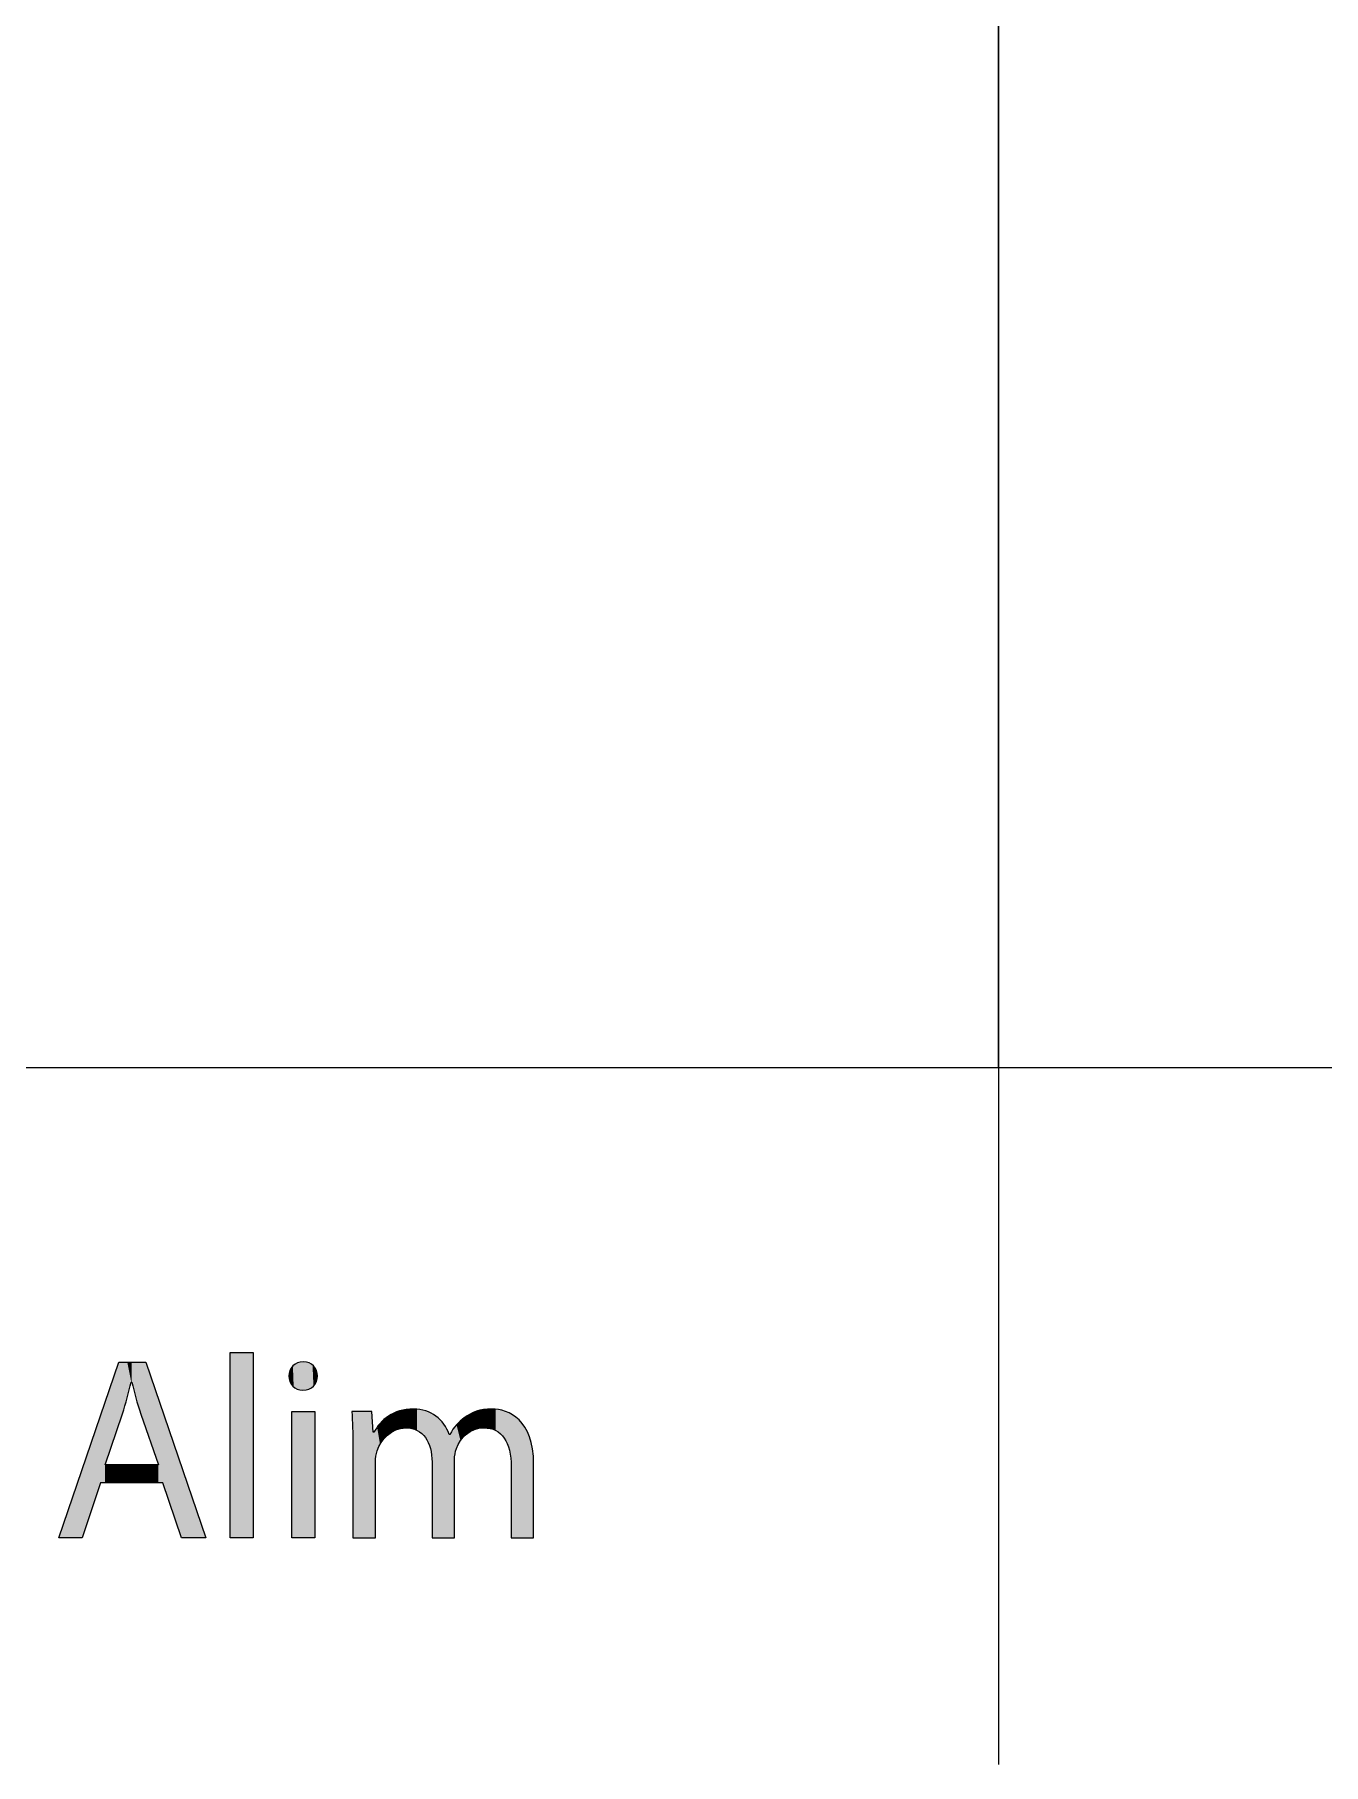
# Model space of a CAD drawing. Extents: x 0 to 360, y -268 to 0.
# Drawn here: x 175.93 to 190.73, y -180 to -160.13 of the extents above; entities that cross this region are included whole.
import ezdxf

# ---------------------------------------------------------------- set-up
doc = ezdxf.new("R2010")
doc.units = 0
doc.layers.add('LAYER_1', color=7, linetype='CONTINUOUS')

# ---------------------------------------------------------------- blocks, each defined once
blk = doc.blocks.new('*U253')
at = {"layer": 'LAYER_1', "color": 250}
for points in [[(176.897, -176.099), (176.74, -175.838), (176.897, -175.379)], [(177.046, -175.61), (177.046, -175.379), (177.093, -175.789)], [(177.093, -175.789), (177.093, -175.379), (177.151, -175.979)], [(177.151, -175.979), (177.151, -175.379), (177.208, -176.144)], [(177.208, -176.144), (177.208, -175.379), (177.352, -176.561)], [(176.687, -176.765), (176.477, -176.61), (176.687, -175.995)], [(176.74, -176.765), (176.687, -175.995), (176.74, -175.838)], [(177.403, -176.765), (177.403, -175.951), (177.619, -177.4)], [(176.477, -177.4), (176.207, -177.4), (176.477, -176.61)]]:
    blk.add_solid(points, dxfattribs=at)
at = {"layer": 'LAYER_1', "color": 250, "extrusion": (0, 0, -1)}
for points in [[(-176.897, -176.099), (-176.897, -175.379), (-176.938, -175.976)], [(-176.938, -175.976), (-176.897, -175.379), (-176.938, -175.379)], [(-176.938, -175.976), (-176.938, -175.379), (-176.994, -175.791)], [(-176.994, -175.791), (-176.938, -175.379), (-176.994, -175.379)], [(-176.994, -175.791), (-176.994, -175.379), (-177.04, -175.61)], [(-177.04, -175.61), (-176.994, -175.379), (-177.04, -175.379)], [(-177.04, -175.61), (-177.04, -175.379), (-177.046, -175.61)], [(-177.046, -175.61), (-177.04, -175.379), (-177.046, -175.379)], [(-177.093, -175.789), (-177.046, -175.379), (-177.093, -175.379)], [(-177.151, -175.979), (-177.093, -175.379), (-177.151, -175.379)], [(-177.208, -176.144), (-177.151, -175.379), (-177.208, -175.379)], [(-177.352, -176.561), (-177.208, -175.379), (-177.352, -175.801)], [(-177.352, -176.765), (-177.352, -175.801), (-177.403, -176.765)], [(-177.403, -176.765), (-177.352, -175.801), (-177.403, -175.951)], [(-176.687, -176.765), (-176.687, -175.995), (-176.74, -176.765)], [(-176.74, -176.561), (-176.74, -175.838), (-176.897, -176.099)], [(-177.619, -177.4), (-177.403, -175.951), (-177.619, -176.584)], [(-176.74, -176.765), (-176.74, -176.561), (-176.897, -176.765)], [(-176.897, -176.765), (-176.74, -176.561), (-176.897, -176.561)], [(-176.897, -176.765), (-176.897, -176.561), (-176.938, -176.765)], [(-176.938, -176.765), (-176.897, -176.561), (-176.938, -176.561)], [(-176.938, -176.765), (-176.938, -176.561), (-176.994, -176.765)], [(-176.994, -176.765), (-176.938, -176.561), (-176.994, -176.561)], [(-176.994, -176.765), (-176.994, -176.561), (-177.04, -176.765)], [(-177.04, -176.765), (-176.994, -176.561), (-177.04, -176.561)], [(-177.04, -176.765), (-177.04, -176.561), (-177.046, -176.765)], [(-177.046, -176.765), (-177.04, -176.561), (-177.046, -176.561)], [(-177.046, -176.765), (-177.046, -176.561), (-177.093, -176.765)], [(-177.093, -176.765), (-177.046, -176.561), (-177.093, -176.561)], [(-177.093, -176.765), (-177.093, -176.561), (-177.151, -176.765)], [(-177.151, -176.765), (-177.093, -176.561), (-177.151, -176.561)], [(-177.151, -176.765), (-177.151, -176.561), (-177.208, -176.765)], [(-177.208, -176.765), (-177.151, -176.561), (-177.208, -176.561)], [(-177.208, -176.765), (-177.208, -176.561), (-177.352, -176.765)], [(-177.352, -176.765), (-177.208, -176.561), (-177.352, -176.561)], [(-177.619, -177.4), (-177.619, -176.584), (-177.898, -177.4)], [(-176.477, -177.4), (-176.477, -176.61), (-176.687, -176.765)]]:
    blk.add_solid(points, dxfattribs=at)
blk = doc.blocks.new('*U254')
at = {"layer": 'LAYER_1', "color": 250, "extrusion": (0, 0, -1)}
for points in [[(-178.177, -177.4), (-178.177, -175.271), (-178.441, -177.4)], [(-178.441, -177.4), (-178.177, -175.271), (-178.441, -175.271)]]:
    blk.add_solid(points, dxfattribs=at)
blk = doc.blocks.new('*U255')
at = {"layer": 'LAYER_1', "color": 250}
for points in [[(178.918, -175.676), (178.908, -175.414), (178.918, -175.407)], [(178.921, -175.677), (178.918, -175.407), (178.921, -175.405)], [(178.918, -175.676), (178.918, -175.407), (178.921, -175.677)], [(178.931, -175.684), (178.921, -175.405), (178.931, -175.398)], [(178.921, -175.677), (178.921, -175.405), (178.931, -175.684)], [(178.934, -175.685), (178.931, -175.398), (178.934, -175.396)], [(178.931, -175.684), (178.931, -175.398), (178.934, -175.685)], [(178.945, -175.69), (178.934, -175.396), (178.945, -175.391)], [(178.934, -175.685), (178.934, -175.396), (178.945, -175.69)], [(178.949, -175.692), (178.945, -175.391), (178.949, -175.389)], [(178.945, -175.69), (178.945, -175.391), (178.949, -175.692)], [(178.96, -175.696), (178.949, -175.389), (178.96, -175.385)], [(178.949, -175.692), (178.949, -175.389), (178.96, -175.696)], [(178.965, -175.697), (178.96, -175.385), (178.965, -175.384)], [(178.96, -175.696), (178.96, -175.385), (178.965, -175.697)], [(178.976, -175.7), (178.965, -175.384), (178.976, -175.381)], [(178.965, -175.697), (178.965, -175.384), (178.976, -175.7)], [(178.981, -175.701), (178.976, -175.381), (178.981, -175.38)], [(178.976, -175.7), (178.976, -175.381), (178.981, -175.701)], [(178.993, -175.702), (178.981, -175.38), (178.993, -175.378)], [(178.981, -175.701), (178.981, -175.38), (178.993, -175.702)], [(178.999, -175.703), (178.993, -175.378), (178.999, -175.377)], [(178.993, -175.702), (178.993, -175.378), (178.999, -175.703)], [(178.999, -175.703), (178.999, -175.377), (179.011, -175.703)], [(179.011, -175.703), (178.999, -175.377), (179.011, -175.377)], [(179.017, -175.703), (179.011, -175.377), (179.017, -175.376)], [(178.852, -175.558), (178.851, -175.541), (178.852, -175.525)], [(178.854, -175.574), (178.852, -175.525), (178.854, -175.509)], [(178.852, -175.558), (178.852, -175.525), (178.852, -175.558)], [(178.852, -175.558), (178.852, -175.525), (178.852, -175.525)], [(178.852, -175.558), (178.852, -175.525), (178.854, -175.574)], [(178.858, -175.59), (178.854, -175.508), (178.858, -175.494)], [(178.854, -175.575), (178.854, -175.509), (178.854, -175.508)], [(178.854, -175.575), (178.854, -175.508), (178.858, -175.59)], [(178.854, -175.574), (178.854, -175.509), (178.854, -175.575)], [(178.863, -175.604), (178.858, -175.493), (178.863, -175.479)], [(178.858, -175.59), (178.858, -175.494), (178.858, -175.493)], [(178.858, -175.59), (178.858, -175.493), (178.863, -175.604)], [(178.858, -175.59), (178.858, -175.494), (178.858, -175.59)], [(178.869, -175.619), (178.863, -175.478), (178.869, -175.465)], [(178.863, -175.606), (178.863, -175.479), (178.863, -175.478)], [(178.863, -175.606), (178.863, -175.478), (178.869, -175.619)], [(178.863, -175.604), (178.863, -175.479), (178.863, -175.606)], [(178.87, -175.62), (178.869, -175.465), (178.87, -175.463)], [(178.869, -175.619), (178.869, -175.465), (178.87, -175.62)], [(178.877, -175.632), (178.87, -175.463), (178.877, -175.451)], [(178.87, -175.62), (178.87, -175.463), (178.877, -175.632)], [(178.878, -175.633), (178.877, -175.451), (178.878, -175.45)], [(178.877, -175.632), (178.877, -175.451), (178.878, -175.633)], [(178.885, -175.643), (178.878, -175.45), (178.885, -175.44)], [(178.878, -175.633), (178.878, -175.45), (178.885, -175.643)], [(178.887, -175.646), (178.885, -175.439), (178.887, -175.437)], [(178.885, -175.644), (178.885, -175.44), (178.885, -175.439)], [(178.885, -175.644), (178.885, -175.439), (178.887, -175.646)], [(178.885, -175.643), (178.885, -175.44), (178.885, -175.644)], [(178.895, -175.656), (178.887, -175.437), (178.895, -175.427)], [(178.887, -175.646), (178.887, -175.437), (178.895, -175.656)], [(178.897, -175.658), (178.895, -175.427), (178.897, -175.425)], [(178.895, -175.656), (178.895, -175.427), (178.897, -175.658)], [(178.906, -175.666), (178.897, -175.425), (178.906, -175.416)], [(178.897, -175.658), (178.897, -175.425), (178.906, -175.666)], [(178.908, -175.668), (178.906, -175.416), (178.908, -175.414)], [(178.906, -175.666), (178.906, -175.416), (178.908, -175.668)], [(178.908, -175.668), (178.908, -175.414), (178.918, -175.676)]]:
    blk.add_solid(points, dxfattribs=at)
at = {"layer": 'LAYER_1', "color": 250, "extrusion": (0, 0, -1)}
for points in [[(-179.011, -175.703), (-179.011, -175.377), (-179.017, -175.703)], [(-179.017, -175.703), (-179.017, -175.376), (-179.03, -175.702)], [(-179.03, -175.702), (-179.017, -175.376), (-179.03, -175.377)], [(-179.03, -175.702), (-179.03, -175.377), (-179.034, -175.702)], [(-179.034, -175.702), (-179.03, -175.377), (-179.034, -175.377)], [(-179.034, -175.702), (-179.034, -175.377), (-179.048, -175.7)], [(-179.048, -175.7), (-179.034, -175.377), (-179.048, -175.379)], [(-179.048, -175.7), (-179.048, -175.379), (-179.051, -175.699)], [(-179.051, -175.699), (-179.048, -175.379), (-179.051, -175.38)], [(-179.051, -175.699), (-179.051, -175.38), (-179.065, -175.696)], [(-179.065, -175.696), (-179.051, -175.38), (-179.065, -175.383)], [(-179.065, -175.696), (-179.065, -175.383), (-179.067, -175.695)], [(-179.067, -175.695), (-179.065, -175.383), (-179.067, -175.384)], [(-179.067, -175.695), (-179.067, -175.384), (-179.081, -175.69)], [(-179.081, -175.69), (-179.067, -175.384), (-179.081, -175.389)], [(-179.081, -175.69), (-179.081, -175.389), (-179.082, -175.69)], [(-179.082, -175.69), (-179.081, -175.389), (-179.082, -175.389)], [(-179.082, -175.69), (-179.082, -175.389), (-179.096, -175.684)], [(-179.096, -175.684), (-179.082, -175.389), (-179.096, -175.396)], [(-179.096, -175.684), (-179.096, -175.396), (-179.097, -175.683)], [(-179.097, -175.683), (-179.096, -175.396), (-179.097, -175.396)], [(-179.097, -175.683), (-179.097, -175.396), (-179.11, -175.676)], [(-179.11, -175.676), (-179.097, -175.396), (-179.11, -175.404)], [(-179.11, -175.676), (-179.11, -175.404), (-179.11, -175.675)], [(-179.11, -175.675), (-179.11, -175.404), (-179.11, -175.404)], [(-179.11, -175.675), (-179.11, -175.404), (-179.122, -175.666)], [(-179.122, -175.666), (-179.11, -175.404), (-179.122, -175.413)], [(-179.122, -175.666), (-179.122, -175.413), (-179.122, -175.666)], [(-179.122, -175.666), (-179.122, -175.413), (-179.122, -175.413)], [(-179.122, -175.666), (-179.122, -175.413), (-179.133, -175.656)], [(-179.133, -175.656), (-179.122, -175.413), (-179.133, -175.424)], [(-179.133, -175.656), (-179.133, -175.424), (-179.134, -175.656)], [(-179.134, -175.656), (-179.133, -175.424), (-179.134, -175.424)], [(-179.134, -175.656), (-179.134, -175.424), (-179.143, -175.645)], [(-179.143, -175.645), (-179.134, -175.424), (-179.143, -175.436)], [(-179.143, -175.645), (-179.143, -175.436), (-179.144, -175.644)], [(-179.144, -175.644), (-179.143, -175.436), (-179.144, -175.436)], [(-179.144, -175.644), (-179.144, -175.436), (-179.148, -175.638)], [(-179.148, -175.638), (-179.144, -175.436), (-179.148, -175.443)], [(-179.148, -175.638), (-179.148, -175.443), (-179.152, -175.633)], [(-179.152, -175.633), (-179.148, -175.443), (-179.152, -175.448)], [(-179.152, -175.633), (-179.152, -175.448), (-179.153, -175.632)], [(-179.153, -175.632), (-179.152, -175.448), (-179.153, -175.449)], [(-179.153, -175.632), (-179.153, -175.449), (-179.16, -175.619)], [(-179.16, -175.619), (-179.153, -175.449), (-179.16, -175.462)], [(-179.16, -175.619), (-179.16, -175.462), (-179.16, -175.619)], [(-179.16, -175.619), (-179.16, -175.462), (-179.16, -175.463)], [(-179.16, -175.619), (-179.16, -175.463), (-179.166, -175.605)], [(-179.166, -175.605), (-179.16, -175.463), (-179.166, -175.476)], [(-179.166, -175.605), (-179.166, -175.476), (-179.167, -175.604)], [(-179.167, -175.604), (-179.166, -175.476), (-179.167, -175.477)], [(-179.167, -175.604), (-179.167, -175.477), (-179.171, -175.59)], [(-179.171, -175.59), (-179.167, -175.477), (-179.171, -175.492)], [(-179.171, -175.59), (-179.171, -175.492), (-179.172, -175.59)], [(-179.172, -175.59), (-179.171, -175.492), (-179.172, -175.492)], [(-179.172, -175.59), (-179.172, -175.492), (-179.175, -175.574)], [(-179.175, -175.574), (-179.172, -175.492), (-179.175, -175.507)], [(-179.175, -175.574), (-179.175, -175.507), (-179.175, -175.574)], [(-179.175, -175.574), (-179.175, -175.507), (-179.175, -175.508)], [(-179.175, -175.574), (-179.175, -175.508), (-179.177, -175.558)], [(-179.177, -175.558), (-179.175, -175.508), (-179.177, -175.524)], [(-179.177, -175.558), (-179.177, -175.524), (-179.177, -175.558)], [(-179.177, -175.558), (-179.177, -175.524), (-179.177, -175.525)], [(-179.177, -175.558), (-179.177, -175.525), (-179.178, -175.541)], [(-178.885, -177.4), (-178.885, -175.949), (-178.885, -177.4)], [(-178.885, -177.4), (-178.885, -175.949), (-178.885, -175.949)], [(-178.885, -177.4), (-178.885, -175.949), (-178.887, -177.4)], [(-178.887, -177.4), (-178.885, -175.949), (-178.887, -175.949)], [(-178.887, -177.4), (-178.887, -175.949), (-178.895, -177.4)], [(-178.895, -177.4), (-178.887, -175.949), (-178.895, -175.949)], [(-178.895, -177.4), (-178.895, -175.949), (-178.897, -177.4)], [(-178.897, -177.4), (-178.895, -175.949), (-178.897, -175.949)], [(-178.897, -177.4), (-178.897, -175.949), (-178.906, -177.4)], [(-178.906, -177.4), (-178.897, -175.949), (-178.906, -175.949)], [(-178.906, -177.4), (-178.906, -175.949), (-178.908, -177.4)], [(-178.908, -177.4), (-178.906, -175.949), (-178.908, -175.949)], [(-178.908, -177.4), (-178.908, -175.949), (-178.918, -177.4)], [(-178.918, -177.4), (-178.908, -175.949), (-178.918, -175.949)], [(-178.918, -177.4), (-178.918, -175.949), (-178.921, -177.4)], [(-178.921, -177.4), (-178.918, -175.949), (-178.921, -175.949)], [(-178.921, -177.4), (-178.921, -175.949), (-178.931, -177.4)], [(-178.931, -177.4), (-178.921, -175.949), (-178.931, -175.949)], [(-178.931, -177.4), (-178.931, -175.949), (-178.934, -177.4)], [(-178.934, -177.4), (-178.931, -175.949), (-178.934, -175.949)], [(-178.934, -177.4), (-178.934, -175.949), (-178.945, -177.4)], [(-178.945, -177.4), (-178.934, -175.949), (-178.945, -175.949)], [(-178.945, -177.4), (-178.945, -175.949), (-178.949, -177.4)], [(-178.949, -177.4), (-178.945, -175.949), (-178.949, -175.949)], [(-178.949, -177.4), (-178.949, -175.949), (-178.96, -177.4)], [(-178.96, -177.4), (-178.949, -175.949), (-178.96, -175.949)], [(-178.96, -177.4), (-178.96, -175.949), (-178.965, -177.4)], [(-178.965, -177.4), (-178.96, -175.949), (-178.965, -175.949)], [(-178.965, -177.4), (-178.965, -175.949), (-178.976, -177.4)], [(-178.976, -177.4), (-178.965, -175.949), (-178.976, -175.949)], [(-178.976, -177.4), (-178.976, -175.949), (-178.981, -177.4)], [(-178.981, -177.4), (-178.976, -175.949), (-178.981, -175.949)], [(-178.981, -177.4), (-178.981, -175.949), (-178.993, -177.4)], [(-178.993, -177.4), (-178.981, -175.949), (-178.993, -175.949)], [(-178.993, -177.4), (-178.993, -175.949), (-178.999, -177.4)], [(-178.999, -177.4), (-178.993, -175.949), (-178.999, -175.949)], [(-178.999, -177.4), (-178.999, -175.949), (-179.011, -177.4)], [(-179.011, -177.4), (-178.999, -175.949), (-179.011, -175.949)], [(-179.011, -177.4), (-179.011, -175.949), (-179.017, -177.4)], [(-179.017, -177.4), (-179.011, -175.949), (-179.017, -175.949)], [(-179.017, -177.4), (-179.017, -175.949), (-179.03, -177.4)], [(-179.03, -177.4), (-179.017, -175.949), (-179.03, -175.949)], [(-179.03, -177.4), (-179.03, -175.949), (-179.034, -177.4)], [(-179.034, -177.4), (-179.03, -175.949), (-179.034, -175.949)], [(-179.034, -177.4), (-179.034, -175.949), (-179.048, -177.4)], [(-179.048, -177.4), (-179.034, -175.949), (-179.048, -175.949)], [(-179.048, -177.4), (-179.048, -175.949), (-179.051, -177.4)], [(-179.051, -177.4), (-179.048, -175.949), (-179.051, -175.949)], [(-179.051, -177.4), (-179.051, -175.949), (-179.065, -177.4)], [(-179.065, -177.4), (-179.051, -175.949), (-179.065, -175.949)], [(-179.065, -177.4), (-179.065, -175.949), (-179.067, -177.4)], [(-179.067, -177.4), (-179.065, -175.949), (-179.067, -175.949)], [(-179.067, -177.4), (-179.067, -175.949), (-179.081, -177.4)], [(-179.081, -177.4), (-179.067, -175.949), (-179.081, -175.949)], [(-179.081, -177.4), (-179.081, -175.949), (-179.082, -177.4)], [(-179.082, -177.4), (-179.081, -175.949), (-179.082, -175.949)], [(-179.082, -177.4), (-179.082, -175.949), (-179.096, -177.4)], [(-179.096, -177.4), (-179.082, -175.949), (-179.096, -175.949)], [(-179.096, -177.4), (-179.096, -175.949), (-179.097, -177.4)], [(-179.097, -177.4), (-179.096, -175.949), (-179.097, -175.949)], [(-179.097, -177.4), (-179.097, -175.949), (-179.11, -177.4)], [(-179.11, -177.4), (-179.097, -175.949), (-179.11, -175.949)], [(-179.11, -177.4), (-179.11, -175.949), (-179.11, -177.4)], [(-179.11, -177.4), (-179.11, -175.949), (-179.11, -175.949)], [(-179.11, -177.4), (-179.11, -175.949), (-179.122, -177.4)], [(-179.122, -177.4), (-179.11, -175.949), (-179.122, -175.949)], [(-179.122, -177.4), (-179.122, -175.949), (-179.122, -177.4)], [(-179.122, -177.4), (-179.122, -175.949), (-179.122, -175.949)], [(-179.122, -177.4), (-179.122, -175.949), (-179.133, -177.4)], [(-179.133, -177.4), (-179.122, -175.949), (-179.133, -175.949)], [(-179.133, -177.4), (-179.133, -175.949), (-179.134, -177.4)], [(-179.134, -177.4), (-179.133, -175.949), (-179.134, -175.949)], [(-179.134, -177.4), (-179.134, -175.949), (-179.143, -177.4)], [(-179.143, -177.4), (-179.134, -175.949), (-179.143, -175.949)], [(-179.143, -177.4), (-179.143, -175.949), (-179.144, -177.4)], [(-179.144, -177.4), (-179.143, -175.949), (-179.144, -175.949)], [(-179.144, -177.4), (-179.144, -175.949), (-179.148, -177.4)], [(-179.148, -177.4), (-179.144, -175.949), (-179.148, -175.949)]]:
    blk.add_solid(points, dxfattribs=at)
blk = doc.blocks.new('*U256')
at = {"layer": 'LAYER_1', "color": 250, "extrusion": (0, 0, -1)}
for points in [[(-179.586, -176.342), (-179.574, -175.949), (-179.586, -175.949)], [(-179.586, -177.4), (-179.586, -175.949), (-179.805, -177.4)], [(-179.805, -177.4), (-179.586, -175.949), (-179.805, -175.949)], [(-179.805, -177.4), (-179.805, -175.949), (-179.817, -177.4)], [(-179.817, -177.4), (-179.805, -175.949), (-179.817, -176.186)], [(-179.995, -176.209), (-179.995, -176.001), (-180.028, -176.184)], [(-180.028, -176.184), (-180.028, -175.982), (-180.054, -176.17)], [(-180.054, -176.17), (-180.054, -175.967), (-180.078, -176.158)], [(-180.078, -176.158), (-180.078, -175.958), (-180.122, -176.144)], [(-180.122, -176.144), (-180.122, -175.941), (-180.133, -176.141)], [(-180.133, -176.141), (-180.133, -175.939), (-180.192, -176.135)], [(-180.324, -176.164), (-180.285, -175.919), (-180.324, -175.922)], [(-180.356, -176.186), (-180.324, -175.922), (-180.356, -175.924)], [(-180.376, -176.199), (-180.356, -175.924), (-180.376, -175.929)], [(-180.419, -176.246), (-180.376, -175.929), (-180.419, -175.94)], [(-180.422, -176.252), (-180.419, -175.94), (-180.422, -175.94)], [(-180.452, -176.304), (-180.422, -175.94), (-180.452, -175.953)], [(-180.476, -176.371), (-180.452, -175.953), (-180.476, -175.963)], [(-180.483, -176.409), (-180.476, -175.963), (-180.483, -175.966)], [(-180.49, -176.447), (-180.483, -175.966), (-180.49, -175.97)], [(-180.495, -176.531), (-180.49, -175.97), (-180.495, -175.973)], [(-180.495, -177.4), (-180.495, -175.973), (-180.539, -177.4)], [(-180.539, -177.4), (-180.495, -175.973), (-180.539, -176)], [(-180.539, -177.4), (-180.539, -176), (-180.588, -177.4)], [(-180.588, -177.4), (-180.539, -176), (-180.588, -176.043)], [(-180.892, -176.206), (-180.892, -176.003), (-180.931, -176.179)], [(-180.931, -176.179), (-180.931, -175.977), (-180.934, -176.177)], [(-180.934, -176.177), (-180.934, -175.976), (-180.981, -176.154)], [(-180.981, -176.154), (-180.981, -175.955), (-181.003, -176.148)], [(-181.003, -176.148), (-181.003, -175.945), (-181.033, -176.14)], [(-181.033, -176.14), (-181.033, -175.938), (-181.086, -176.135)], [(-181.086, -176.135), (-181.086, -175.926), (-181.088, -176.135)], [(-181.226, -176.165), (-181.181, -175.919), (-181.226, -175.923)], [(-181.258, -176.187), (-181.226, -175.923), (-181.258, -175.925)], [(-181.28, -176.202), (-181.258, -175.925), (-181.28, -175.931)], [(-181.325, -176.253), (-181.28, -175.931), (-181.325, -175.943)], [(-181.339, -176.279), (-181.325, -175.943), (-181.339, -175.947)], [(-181.359, -176.316), (-181.339, -175.947), (-181.359, -175.956)], [(-181.384, -176.393), (-181.359, -175.956), (-181.384, -175.968)], [(-181.398, -176.482), (-181.384, -175.968), (-181.398, -175.975)], [(-181.403, -176.582), (-181.398, -175.975), (-181.403, -175.978)], [(-181.403, -177.4), (-181.403, -175.978), (-181.419, -177.4)], [(-181.419, -177.4), (-181.403, -175.978), (-181.419, -175.985)], [(-181.419, -177.4), (-181.419, -175.985), (-181.495, -177.4)], [(-181.495, -177.4), (-181.419, -175.985), (-181.495, -176.045)], [(-179.817, -177.4), (-179.817, -176.186), (-179.826, -177.4)], [(-179.826, -177.4), (-179.817, -176.186), (-179.826, -176.186)], [(-179.826, -177.4), (-179.826, -176.186), (-179.844, -177.4)], [(-179.844, -176.528), (-179.844, -176.16), (-179.849, -176.46)], [(-179.849, -176.46), (-179.849, -176.154), (-179.865, -176.399)], [(-179.865, -176.399), (-179.865, -176.131), (-179.898, -176.33)], [(-179.898, -176.33), (-179.898, -176.086), (-179.911, -176.302)], [(-179.911, -176.302), (-179.911, -176.073), (-179.943, -176.265)], [(-179.943, -176.265), (-179.943, -176.041), (-179.983, -176.217)], [(-179.983, -176.217), (-179.983, -176.01), (-179.995, -176.209)], [(-180.588, -177.4), (-180.588, -176.043), (-180.63, -177.4)], [(-180.63, -177.4), (-180.588, -176.043), (-180.63, -176.092)], [(-180.63, -177.4), (-180.63, -176.092), (-180.665, -177.4)], [(-180.665, -177.4), (-180.63, -176.092), (-180.665, -176.148)], [(-180.665, -177.4), (-180.665, -176.148), (-180.693, -177.4)], [(-180.693, -177.4), (-180.665, -176.148), (-180.693, -176.21)], [(-180.753, -176.504), (-180.753, -176.133), (-180.759, -176.434)], [(-180.759, -176.434), (-180.759, -176.125), (-180.774, -176.372)], [(-180.774, -176.372), (-180.774, -176.103), (-180.776, -176.369)], [(-180.776, -176.369), (-180.776, -176.101), (-180.822, -176.282)], [(-180.822, -176.282), (-180.822, -176.059), (-180.864, -176.236)], [(-180.864, -176.236), (-180.864, -176.021), (-180.892, -176.206)], [(-181.495, -177.4), (-181.495, -176.045), (-181.561, -177.4)], [(-181.561, -177.4), (-181.495, -176.045), (-181.561, -176.128)], [(-181.561, -177.4), (-181.561, -176.128), (-181.614, -177.4)], [(-181.614, -177.4), (-181.561, -176.128), (-181.614, -176.238)], [(-180.693, -177.4), (-180.693, -176.21), (-180.699, -177.4)], [(-180.699, -177.4), (-180.693, -176.21), (-180.699, -176.21)], [(-180.699, -177.4), (-180.699, -176.21), (-180.753, -177.4)], [(-181.614, -177.4), (-181.614, -176.238), (-181.649, -177.4)], [(-181.649, -177.4), (-181.614, -176.238), (-181.649, -176.377)], [(-181.649, -177.4), (-181.649, -176.377), (-181.662, -177.4)], [(-181.662, -177.4), (-181.649, -176.377), (-181.662, -176.549)]]:
    blk.add_solid(points, dxfattribs=at)
at = {"layer": 'LAYER_1', "color": 250}
for points in [[(179.995, -176.209), (179.983, -176.01), (179.995, -176.001)], [(180.028, -176.184), (179.995, -176.001), (180.028, -175.982)], [(180.054, -176.17), (180.028, -175.982), (180.054, -175.967)], [(180.078, -176.158), (180.054, -175.967), (180.078, -175.958)], [(180.122, -176.144), (180.078, -175.958), (180.122, -175.941)], [(180.133, -176.141), (180.122, -175.941), (180.133, -175.939)], [(180.192, -176.135), (180.133, -175.939), (180.192, -175.926)], [(180.199, -176.136), (180.192, -175.926), (180.199, -175.925)], [(180.192, -176.135), (180.192, -175.926), (180.199, -176.136)], [(180.262, -176.143), (180.199, -175.925), (180.262, -175.92)], [(180.199, -176.136), (180.199, -175.925), (180.262, -176.143)], [(180.285, -176.15), (180.262, -175.92), (180.285, -175.919)], [(180.262, -176.143), (180.262, -175.92), (180.285, -176.15)], [(180.285, -176.15), (180.285, -175.919), (180.324, -176.164)], [(180.324, -176.164), (180.324, -175.922), (180.356, -176.186)], [(180.356, -176.186), (180.356, -175.924), (180.376, -176.199)], [(180.376, -176.199), (180.376, -175.929), (180.419, -176.246)], [(180.419, -176.246), (180.419, -175.94), (180.422, -176.252)], [(180.422, -176.252), (180.422, -175.94), (180.452, -176.304)], [(180.452, -176.304), (180.452, -175.953), (180.476, -176.371)], [(180.476, -176.371), (180.476, -175.963), (180.483, -176.409)], [(180.483, -176.409), (180.483, -175.966), (180.49, -176.447)], [(180.49, -176.447), (180.49, -175.97), (180.495, -176.531)], [(180.892, -176.206), (180.864, -176.021), (180.892, -176.003)], [(180.931, -176.179), (180.892, -176.003), (180.931, -175.977)], [(180.934, -176.177), (180.931, -175.977), (180.934, -175.976)], [(180.981, -176.154), (180.934, -175.976), (180.981, -175.955)], [(181.003, -176.148), (180.981, -175.955), (181.003, -175.945)], [(181.033, -176.14), (181.003, -175.945), (181.033, -175.938)], [(181.086, -176.135), (181.033, -175.938), (181.086, -175.926)], [(181.088, -176.135), (181.086, -175.926), (181.088, -175.925)], [(181.162, -176.143), (181.088, -175.925), (181.162, -175.92)], [(181.088, -176.135), (181.088, -175.925), (181.162, -176.143)], [(181.181, -176.149), (181.162, -175.92), (181.181, -175.919)], [(181.162, -176.143), (181.162, -175.92), (181.181, -176.149)], [(181.181, -176.149), (181.181, -175.919), (181.226, -176.165)], [(181.226, -176.165), (181.226, -175.923), (181.258, -176.187)], [(181.258, -176.187), (181.258, -175.925), (181.28, -176.202)], [(181.28, -176.202), (181.28, -175.931), (181.325, -176.253)], [(181.325, -176.253), (181.325, -175.943), (181.339, -176.279)], [(181.339, -176.279), (181.339, -175.947), (181.359, -176.316)], [(181.359, -176.316), (181.359, -175.956), (181.384, -176.393)], [(181.384, -176.393), (181.384, -175.968), (181.398, -176.482)], [(181.398, -176.482), (181.398, -175.975), (181.403, -176.582)], [(179.844, -177.4), (179.826, -176.186), (179.844, -176.16)], [(179.849, -176.46), (179.844, -176.16), (179.849, -176.154)], [(179.865, -176.399), (179.849, -176.154), (179.865, -176.131)], [(179.898, -176.33), (179.865, -176.131), (179.898, -176.086)], [(179.911, -176.302), (179.898, -176.086), (179.911, -176.073)], [(179.943, -176.265), (179.911, -176.073), (179.943, -176.041)], [(179.983, -176.217), (179.943, -176.041), (179.983, -176.01)], [(180.753, -177.4), (180.699, -176.21), (180.753, -176.133)], [(180.759, -176.434), (180.753, -176.133), (180.759, -176.125)], [(180.774, -176.372), (180.759, -176.125), (180.774, -176.103)], [(180.776, -176.369), (180.774, -176.103), (180.776, -176.101)], [(180.822, -176.282), (180.776, -176.101), (180.822, -176.059)], [(180.864, -176.236), (180.822, -176.059), (180.864, -176.021)]]:
    blk.add_solid(points, dxfattribs=at)
blk = doc.blocks.new('BLOCK_28')
at = {"layer": 'LAYER_1'}
for points in [[(176.687, -176.765), (176.477, -177.4), (176.207, -177.4), (176.897, -175.379), (177.208, -175.379), (177.898, -177.4), (177.619, -177.4), (177.403, -176.765), (176.687, -176.765)], [(178.177, -175.271), (178.441, -175.271), (178.441, -177.4), (178.177, -177.4), (178.177, -175.271)], [(178.885, -177.4), (178.885, -175.949), (179.148, -175.949), (179.148, -177.4), (178.885, -177.4)]]:
    blk.add_lwpolyline(points, dxfattribs=at)
for points, knots in [([(179.178, -175.541), (179.178, -175.631), (179.115, -175.703), (179.011, -175.703), (178.915, -175.703), (178.851, -175.631), (178.851, -175.541), (178.851, -175.451), (178.918, -175.376), (179.017, -175.376), (179.113, -175.376), (179.178, -175.448), (179.178, -175.541)], [0, 0, 0, 0, 1, 1, 1, 2, 2, 2, 3, 3, 3, 4, 4, 4, 4]), ([(177.352, -176.561), (177.352, -176.561), (177.151, -175.979), (177.151, -175.979), (177.106, -175.847), (177.077, -175.727), (177.046, -175.61), (177.046, -175.61), (177.04, -175.61), (177.04, -175.61), (177.01, -175.727), (176.98, -175.853), (176.938, -175.976), (176.938, -175.976), (176.74, -176.561), (176.74, -176.561), (176.74, -176.561), (177.352, -176.561), (177.352, -176.561)], [0, 0, 0, 0, 1, 1, 1, 2, 2, 2, 3, 3, 3, 4, 4, 4, 5, 5, 5, 6, 6, 6, 6]), ([(179.586, -176.342), (179.586, -176.189), (179.58, -176.069), (179.574, -175.949), (179.574, -175.949), (179.805, -175.949), (179.805, -175.949), (179.805, -175.949), (179.817, -176.186), (179.817, -176.186), (179.817, -176.186), (179.826, -176.186), (179.826, -176.186), (179.907, -176.048), (180.042, -175.919), (180.285, -175.919), (180.48, -175.919), (180.63, -176.039), (180.693, -176.21), (180.693, -176.21), (180.699, -176.21), (180.699, -176.21), (180.744, -176.126), (180.804, -176.066), (180.864, -176.021), (180.951, -175.955), (181.044, -175.919), (181.181, -175.919), (181.376, -175.919), (181.662, -176.045), (181.662, -176.549), (181.662, -176.549), (181.662, -177.4), (181.662, -177.4), (181.662, -177.4), (181.403, -177.4), (181.403, -177.4), (181.403, -177.4), (181.403, -176.582), (181.403, -176.582), (181.403, -176.3), (181.298, -176.135), (181.088, -176.135), (180.935, -176.135), (180.822, -176.246), (180.774, -176.372), (180.762, -176.411), (180.753, -176.456), (180.753, -176.504), (180.753, -176.504), (180.753, -177.4), (180.753, -177.4), (180.753, -177.4), (180.495, -177.4), (180.495, -177.4), (180.495, -177.4), (180.495, -176.531), (180.495, -176.531), (180.495, -176.3), (180.393, -176.135), (180.192, -176.135), (180.03, -176.135), (179.907, -176.267), (179.865, -176.399), (179.85, -176.435), (179.844, -176.483), (179.844, -176.528), (179.844, -176.528), (179.844, -177.4), (179.844, -177.4), (179.844, -177.4), (179.586, -177.4), (179.586, -177.4), (179.586, -177.4), (179.586, -176.342), (179.586, -176.342)], [0, 0, 0, 0, 1, 1, 1, 2, 2, 2, 3, 3, 3, 4, 4, 4, 5, 5, 5, 6, 6, 6, 7, 7, 7, 8, 8, 8, 9, 9, 9, 10, 10, 10, 11, 11, 11, 12, 12, 12, 13, 13, 13, 14, 14, 14, 15, 15, 15, 16, 16, 16, 17, 17, 17, 18, 18, 18, 19, 19, 19, 20, 20, 20, 21, 21, 21, 22, 22, 22, 23, 23, 23, 24, 24, 24, 25, 25, 25, 25])]:
    blk.add_open_spline(points, degree=3, knots=knots, dxfattribs=at)
at = {"layer": 'LAYER_1', "color": 250}
for name in ['*U253', '*U254', '*U255', '*U256']:
    blk.add_blockref(name, (0, 0), dxfattribs=at)
blk = doc.blocks.new('BLOCK_20')
at = {"layer": 'LAYER_1', "color": 250}
for points in [[(171, -156), (187, -156), (187, -172), (171, -172), (171, -156)], [(187, -156), (203.001, -156), (203.001, -172), (187, -172), (187, -156)], [(187, -172), (187, -180)]]:
    blk.add_lwpolyline(points, dxfattribs=at)
at = {"layer": 'LAYER_1'}
blk.add_blockref('BLOCK_28', (0, 0), dxfattribs=at)
blk = doc.blocks.new('BLOCK_17')
at = {"layer": 'LAYER_1'}
blk.add_blockref('BLOCK_20', (0, 0), dxfattribs=at)

msp = doc.modelspace()

# ---------------------------------------------------------------- block references
at = {"layer": 'LAYER_1'}
msp.add_blockref('BLOCK_17', (0, 0), dxfattribs=at)

doc.saveas('drawing.dxf')
